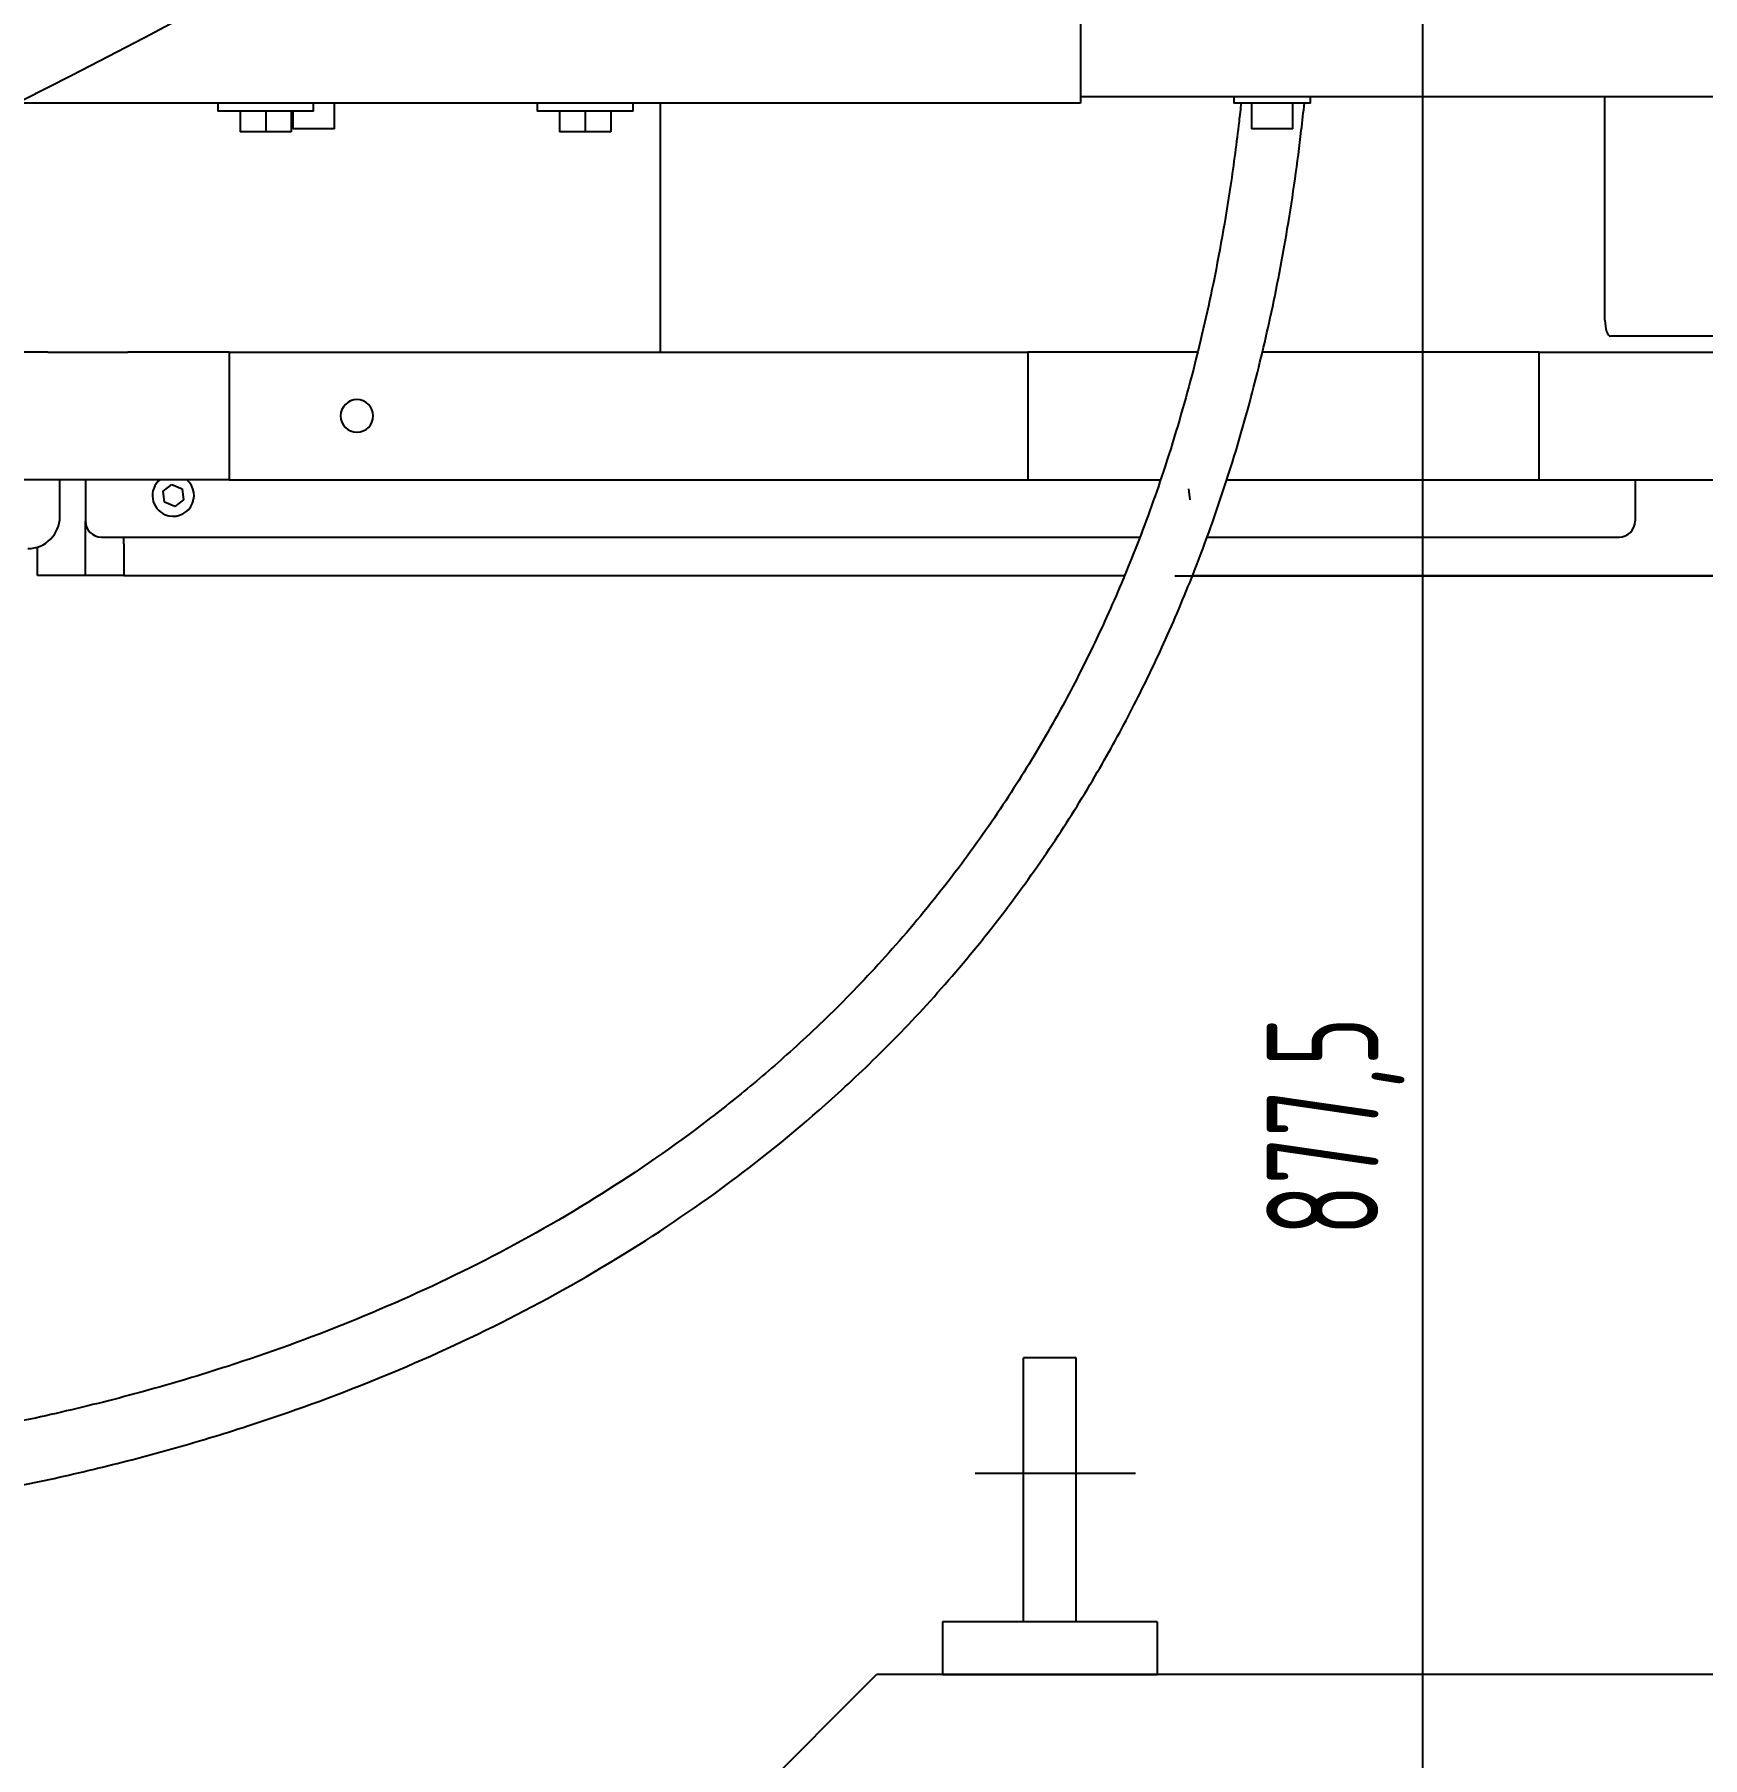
# Model space of a CAD drawing. Header units: millimetres. Extents: x 10462777 to 22643323, y 453826 to 1389191.
# Drawn here: x 11270108 to 11270614, y 577395 to 577918 of the extents above; entities that cross this region are included whole.
import ezdxf

# ---------------------------------------------------------------- set-up
doc = ezdxf.new("R2010")
doc.units = ezdxf.units.MM
doc.header["$LTSCALE"] = 200
doc.header["$MEASUREMENT"] = 0
doc.linetypes.add('CENTER', pattern=[2, 1.25, -0.25, 0.25, -0.25])
doc.linetypes.add('PHANTOM', pattern=[2.5, 1.25, -0.25, 0.25, -0.25, 0.25, -0.25])
doc.layers.get('0').update_dxf_attribs({"linetype": 'CONTINUOUS'})
for name, color, linetype in [('1', 1, 'CENTER'), ('11', 6, 'PHANTOM'), ('7', 7, 'CONTINUOUS'), ('CENTER', 1, 'CONTINUOUS')]:
    doc.layers.add(name, color=color, linetype=linetype)
doc.layers.add('LAYOUT', color=8, linetype='CONTINUOUS', lineweight=25)
doc.styles.add('iso-1', font='isocp.shx')

# ---------------------------------------------------------------- blocks, each defined once
blk = doc.blocks.new('r710ic')
at = {"layer": 'LAYOUT', "color": 3}
blk.add_circle((272041.37, 104232.63), 2050.12, dxfattribs=at)

msp = doc.modelspace()

# ---------------------------------------------------------------- linework, layer by layer
at = {"color": 4}
for p in [(11270263.24655, 577320.39717), (11271985.24655, 577420.39717)]:
    msp.add_line(p, (11270363.24655, 577420.39717), dxfattribs=at)
at = {"layer": '1', "color": 27, "linetype": 'Continuous'}
msp.add_line((11270528.77641, 577165.26933), (11270528.77641, 578015.04485), dxfattribs=at)
at = {"layer": '1', "color": 60, "linetype": 'Continuous'}
for p, q in [((11270425.01483, 577962.12937), (11270425.01483, 577901.62091)), ((11270425.01483, 577901.62091), (11270425.01483, 577896.77891)), ((11270425.01483, 577896.77891), (11269882.71041, 577896.77891))]:
    msp.add_line(p, q, dxfattribs=at)
at = {"layer": '1', "color": 252, "linetype": 'Continuous'}
for p, q in [((11270662.3053, 577898.71571), (11270425.01383, 577898.71571)), ((11270584.00964, 577831.04871), (11270584.00964, 577898.71904)), ((11270755.32378, 577826.20671), (11270585.6657, 577826.20671)), ((11270123.45178, 577782.62857), (11270123.45178, 577770.11259)), ((11270593.12614, 577782.62857), (11270593.12614, 577770.11259)), ((11270123.45178, 577763.26066), (11270123.45178, 577770.11391)), ((11270123.45178, 577753.57665), (11270123.45178, 577763.26066)), ((11270128.29378, 577765.27059), (11270442.97749, 577765.27059)), ((11270135.07259, 577763.26066), (11270135.07259, 577765.27493)), ((11270135.07259, 577763.18753), (11270135.07259, 577765.27065)), ((11270135.07259, 577763.18753), (11270135.07259, 577753.50352)), ((11270463.24582, 577765.27059), (11270588.28413, 577765.27059)), ((11270108.92577, 577753.57665), (11270108.92577, 577762.20579)), ((11270123.45178, 577753.57665), (11270108.92577, 577753.57665)), ((11270135.07259, 577753.57665), (11270123.45178, 577753.57665)), ((11270438.25969, 577753.50352), (11270135.07259, 577753.50352)), ((11271586.7053, 577753.50352), (11270458.96814, 577753.50352))]:
    msp.add_line(p, q, dxfattribs=at)
at = {"layer": '1', "color": 163, "linetype": 'Continuous'}
for p, q in [((11270297.76391, 577821.3647), (11270297.76391, 577896.78496)), ((11270112.12272, 577821.3647), (11269979.83672, 577821.3647)), ((11270112.12272, 577821.3647), (11270136.33274, 577821.3647)), ((11270167.02981, 577821.3647), (11270136.33274, 577821.3647)), ((11270167.02981, 577821.3647), (11270167.02981, 577782.62867)), ((11270167.02981, 577821.3647), (11270409.13, 577821.3647)), ((11270409.13, 577821.3647), (11270409.13, 577782.62867)), ((11270460.41408, 577821.3647), (11270409.13, 577821.3647)), ((11270564.07412, 577821.3647), (11270480.05809, 577821.3647)), ((11270564.07412, 577821.3647), (11271131.55695, 577821.3647)), ((11270564.07412, 577782.62867), (11270564.07412, 577821.3647)), ((11270112.12272, 577782.62867), (11269979.83672, 577782.62867)), ((11270136.33274, 577782.62867), (11270112.12272, 577782.62867)), ((11270115.71281, 577771.44654), (11270115.71281, 577782.62923)), ((11270167.02981, 577782.62867), (11270136.33274, 577782.62867)), ((11270167.02981, 577782.62867), (11270409.13, 577782.62867)), ((11270409.13, 577782.62867), (11270449.26052, 577782.62867)), ((11270469.28947, 577782.62867), (11270564.07412, 577782.62867)), ((11270564.07412, 577782.62867), (11271131.55695, 577782.62867))]:
    msp.add_line(p, q, dxfattribs=at)
at = {"layer": '1', "color": 152, "linetype": 'Continuous'}
msp.add_line((11270453.63305, 577753.50352), (11270831.00112, 577753.50352), dxfattribs=at)
at = {"layer": '1', "color": 163, "linetype": 'Continuous', "extrusion": (0, 0, -1)}
msp.add_circle((-11270205.76584, 577801.99669), 4.93884, dxfattribs=at)
at = {"layer": '1', "color": 163, "linetype": 'Continuous'}
msp.add_arc((11270106.0288, 577771.44654), 9.68401, 270, 0, dxfattribs=at)
at = {"layer": '1', "color": 252, "linetype": 'Continuous'}
for centre, start, end in [((11270128.29378, 577770.11259), 180, 270), ((11270588.28413, 577770.11259), 270, 0)]:
    msp.add_arc(centre, 4.842, start, end, dxfattribs=at)
msp.add_ellipse((11270585.6657, 577831.04871), major_axis=(0, -4.842), ratio=0.342020143, start_param=4.71238898, end_param=6.283185307, dxfattribs=at)
at = {"layer": '1', "color": 163, "linetype": 'Continuous'}
for points, knots in [([(11270473.73299, 577896.85636), (11270473.53244, 577894.99133), (11270472.61486, 577886.80085), (11270470.19524, 577868.47169), (11270465.65087, 577842.54814), (11270458.86532, 577813.53301), (11270451.0752, 577787.08462), (11270442.43732, 577762.99678), (11270433.71161, 577742.23601), (11270424.63565, 577723.30388), (11270414.49864, 577704.57373), (11270402.32667, 577684.76433), (11270387.74614, 577664.02295), (11270371.36464, 577643.78262), (11270354.46038, 577625.56003), (11270338.34005, 577610.16084), (11270323.07867, 577597.03232), (11270302.23757, 577580.73731), (11270274.44169, 577562.06792), (11270239.67426, 577542.94527), (11270203.52047, 577526.76553), (11270170.82163, 577514.94404), (11270141.72889, 577506.2409), (11270116.5441, 577499.86449), (11270091.65697, 577494.62505), (11270065.07882, 577490.06563), (11270035.37583, 577486.16145), (11270006.02075, 577483.6591), (11269984.23383, 577482.70399), (11269973.93835, 577482.44196), (11269968.79984, 577482.34793), (11269963.61992, 577482.29069), (11269960.15478, 577482.27812), (11269958.41652, 577482.2781)], [0, 0, 0, 0, 0.010280068, 0.044900801, 0.098065514, 0.141827893, 0.182320991, 0.21501298, 0.24160308, 0.263897855, 0.286657738, 0.31086865, 0.336902818, 0.365375076, 0.393466349, 0.419757259, 0.444066905, 0.468404943, 0.523038084, 0.583930921, 0.646516899, 0.709189654, 0.75082426, 0.79176861, 0.831648675, 0.867619308, 0.910507701, 0.955980892, 0.978254013, 0.983726552, 0.989165806, 0.994583996, 1, 1, 1, 1]), ([(11269958.41653, 577463.20277), (11269960.78765, 577463.20321), (11269965.51105, 577463.22666), (11269972.56658, 577463.33159), (11269987.87592, 577463.70621), (11270010.38166, 577464.86956), (11270042.11585, 577467.73351), (11270072.49682, 577471.84818), (11270101.31651, 577477.07449), (11270126.03389, 577482.53277), (11270149.46404, 577488.62176), (11270178.02487, 577497.24343), (11270211.33946, 577509.31941), (11270249.16013, 577526.32147), (11270285.53338, 577546.45061), (11270319.5712, 577569.47345), (11270346.95029, 577591.93225), (11270368.83574, 577612.96092), (11270386.32039, 577631.90429), (11270403.20966, 577652.83799), (11270418.2597, 577674.26358), (11270430.90639, 577694.82609), (11270441.4921, 577714.35442), (11270450.97803, 577734.10766), (11270460.10147, 577755.7754), (11270469.13096, 577780.91539), (11270476.76833, 577806.81463), (11270483.12992, 577833.37818), (11270488.28108, 577860.51765), (11270491.25277, 577881.76292), (11270492.62234, 577894.11501), (11270492.91158, 577896.88348)], [0, 0, 0, 0, 0.007184547, 0.014382485, 0.021626882, 0.054899365, 0.088623759, 0.138775885, 0.178688356, 0.214353256, 0.251070571, 0.288401488, 0.351030592, 0.413623831, 0.474526556, 0.528904118, 0.577447106, 0.603796672, 0.631955252, 0.660476849, 0.686692612, 0.711157633, 0.734213075, 0.75668597, 0.783284102, 0.815883993, 0.856125902, 0.892377721, 0.935053273, 0.985324351, 1, 1, 1, 1])]:
    msp.add_open_spline(points, degree=3, knots=knots, dxfattribs=at)
at = {"layer": '11', "color": 60, "linetype": 'Continuous'}
for p, q in [((11270471.53035, 577898.71571), (11270471.53035, 577896.77891)), ((11270494.77197, 577896.77891), (11270494.77197, 577898.71571)), ((11270163.57892, 577896.77891), (11270163.57892, 577894.35791)), ((11270192.63094, 577894.35791), (11270163.57892, 577894.35791)), ((11270170.35772, 577894.35791), (11270170.35772, 577888.16014)), ((11270178.10493, 577894.35791), (11270178.10493, 577888.16014)), ((11270185.85213, 577894.35791), (11270185.85213, 577888.16014)), ((11270186.33633, 577894.35791), (11270186.33633, 577889.0317)), ((11270192.63094, 577894.35791), (11270192.63094, 577896.77891)), ((11270198.92554, 577889.0317), (11270198.92554, 577896.77891)), ((11270260.41899, 577896.77891), (11270260.41899, 577894.35791)), ((11270289.47101, 577894.35791), (11270260.41899, 577894.35791)), ((11270267.19779, 577894.35791), (11270267.19779, 577888.16014)), ((11270274.945, 577894.35791), (11270274.945, 577888.16014)), ((11270282.69221, 577894.35791), (11270282.69221, 577888.16014)), ((11270289.47101, 577894.35791), (11270289.47101, 577896.77891)), ((11270494.77197, 577896.77891), (11270471.53035, 577896.77891)), ((11270476.85656, 577896.77891), (11270476.85656, 577889.0317)), ((11270489.44577, 577889.0317), (11270489.44577, 577896.77891)), ((11270178.10493, 577888.16014), (11270170.35772, 577888.16014)), ((11270185.85213, 577888.16014), (11270178.10493, 577888.16014)), ((11270198.92554, 577889.0317), (11270186.33633, 577889.0317)), ((11270274.945, 577888.16014), (11270267.19779, 577888.16014)), ((11270282.69221, 577888.16014), (11270274.945, 577888.16014)), ((11270489.44577, 577889.0317), (11270476.85656, 577889.0317)), ((11270146.98384, 577779.14435), (11270149.64577, 577781.18585)), ((11270147.42087, 577775.8183), (11270146.98384, 577779.14435)), ((11270149.64577, 577781.18585), (11270152.74473, 577779.9013)), ((11270152.74473, 577779.9013), (11270153.18175, 577776.57525)), ((11270457.79096, 577779.9013), (11270458.22799, 577776.57525)), ((11270150.51982, 577774.53375), (11270147.42087, 577775.8183)), ((11270153.18175, 577776.57525), (11270150.51982, 577774.53375))]:
    msp.add_line(p, q, dxfattribs=at)
for start, end in [(130.7442687, 247.4854772), (247.4854772, 49.2548218)]:
    msp.add_arc((11270150.0828, 577777.8598), 6.2946, start, end, dxfattribs=at)
at = {"layer": '7', "color": 2}
for p, q in [((11270423.74655, 577516.39717), (11270407.74655, 577516.39717)), ((11270407.74655, 577436.39717), (11270407.74655, 577516.39717)), ((11270423.74655, 577436.39717), (11270423.74655, 577516.39717)), ((11270448.24655, 577436.39717), (11270383.24655, 577436.39717)), ((11270383.24655, 577436.39717), (11270383.24655, 577420.39717)), ((11270448.24655, 577436.39717), (11270448.24655, 577420.39717)), ((11270383.24655, 577420.39717), (11270448.24655, 577420.39717))]:
    msp.add_line(p, q, dxfattribs=at)
at = {"layer": 'CENTER'}
msp.add_line((11270441.74655, 577481.39717), (11270393.15955, 577481.39717), dxfattribs=at)

# ---------------------------------------------------------------- block references
at = {"layer": 'LAYOUT', "color": 2, "rotation": 270}
msp.add_blockref('r710ic', (11164953.374, 851772.39677, 0), dxfattribs=at)

# ---------------------------------------------------------------- texts
at = {"layer": '1', "color": 23, "linetype": 'Continuous', "insert": (11270523.24634, 577553.48365), "char_height": 33.894026, "attachment_point": 7, "rotation": 90, "line_spacing_factor": 0.963855, "style": 'iso-1'}
msp.add_mtext('\\W00.675;877,5 ', dxfattribs=at)

doc.saveas('drawing.dxf')
